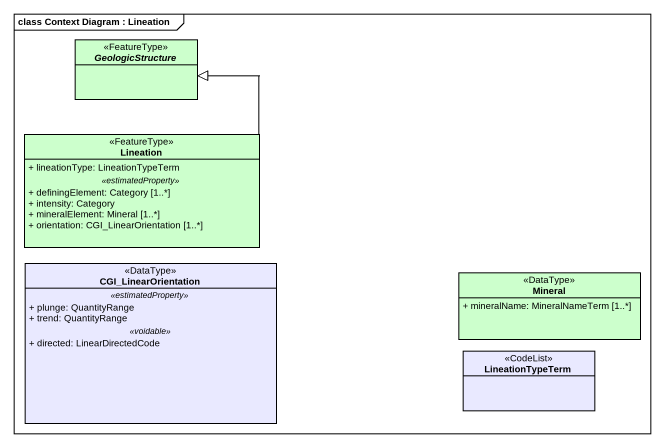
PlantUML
@startuml
mainframe class Context Diagram : Lineation
hide circle
hide empty members
skinparam classAttributeIconSize 0
abstract class GeologicStructure <<FeatureType>> #CCFFCC
class Lineation <<FeatureType>> #CCFFCC {
  + lineationType: LineationTypeTerm
  .. <<estimatedProperty>> ..
  + definingElement: Category [1..*]
  + intensity: Category
  + mineralElement: Mineral [1..*]
  + orientation: CGI_LinearOrientation [1..*]
}
class CGI_LinearOrientation <<DataType>> #E9E9FF {
  .. <<estimatedProperty>> ..
  + plunge: QuantityRange
  + trend: QuantityRange
  .. <<voidable>> ..
  + directed: LinearDirectedCode
}
class Mineral <<DataType>> #CCFFCC {
  + mineralName: MineralNameTerm [1..*]
}
class LineationTypeTerm <<CodeList>> #E9E9FF
Lineation -up-|> GeologicStructure
@enduml
